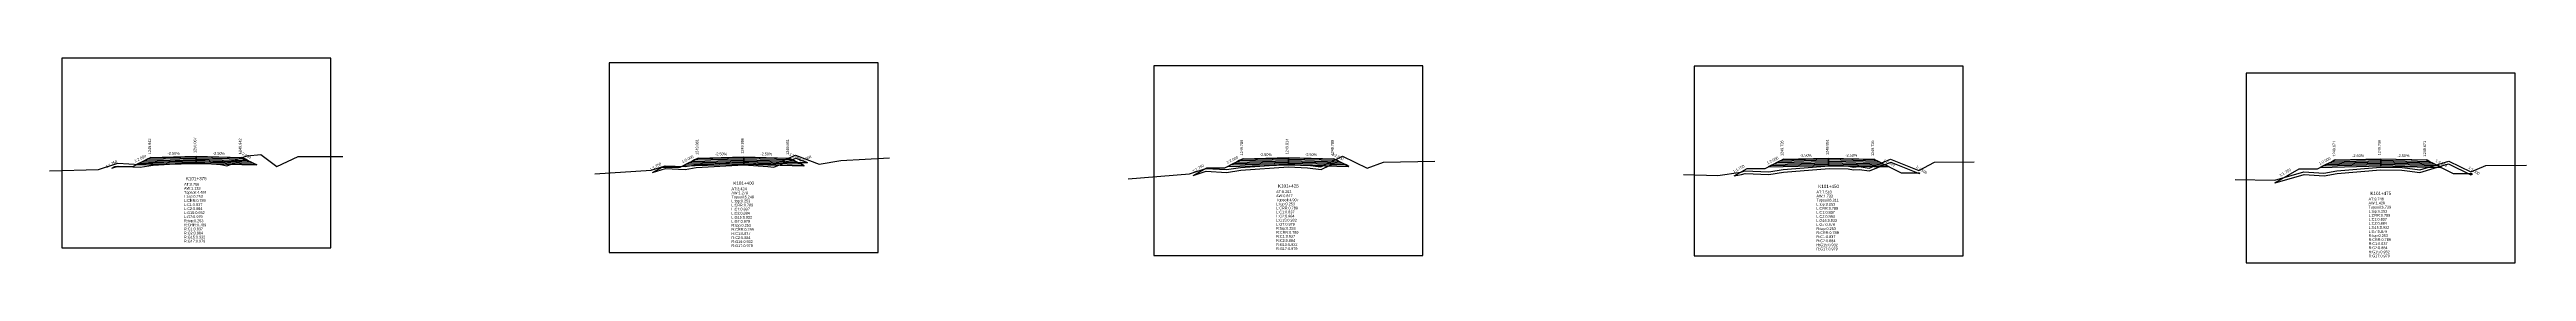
# Model space of a CAD drawing. Extents: x -7 to 78429, y 1189 to 1262.
# Drawn here: x 37985.7 to 38259.2, y 1238.3 to 1260.9 of the extents above; entities that cross this region are included whole.
import ezdxf
from ezdxf.enums import TextEntityAlignment as Align

# ---------------------------------------------------------------- set-up
doc = ezdxf.new("R2010")
doc.units = 0

msp = doc.modelspace()

# ---------------------------------------------------------------- linework, layer by layer
at = {"layer": 'A4_BORDER', "color": 7}
for points in [[(37987.067, 1239.913), (38016.767, 1239.913), (38016.767, 1260.913), (37987.067, 1260.913), (37987.067, 1239.913)], [(38047.511, 1239.407), (38077.211, 1239.407), (38077.211, 1260.407), (38047.511, 1260.407), (38047.511, 1239.407)], [(38107.65, 1239.084), (38137.35, 1239.084), (38137.35, 1260.084), (38107.65, 1260.084), (38107.65, 1239.084)], [(38167.3, 1239.05), (38197, 1239.05), (38197, 1260.05), (38167.3, 1260.05), (38167.3, 1239.05)], [(38228.258, 1238.276), (38257.958, 1238.276), (38257.958, 1259.276), (38228.258, 1259.276), (38228.258, 1238.276)]]:
    msp.add_lwpolyline(points, dxfattribs=at)
at = {"layer": 'CLEAR_GROUND', "color": 8}
for points in [[(38052.304, 1248.257), (38053.717, 1248.713), (38055.907, 1248.611), (38057.11, 1248.827), (38062.382, 1249.117), (38065.018, 1248.944), (38065.671, 1248.838), (38068.101, 1249.862), (38069.389, 1249.375)], [(37992.604, 1248.763), (37993.298, 1248.981), (37995.712, 1248.838), (37997.173, 1249.062), (38002.004, 1249.383), (38004.582, 1249.152), (38004.643, 1249.14), (38005.311, 1249.011), (38007.339, 1249.731)], [(38112.004, 1247.934), (38113.437, 1248.403), (38115.673, 1248.278), (38117.254, 1248.532), (38122.508, 1248.875), (38124.618, 1248.782), (38126.135, 1248.601), (38128.021, 1249.529)], [(38171.704, 1247.9), (38172.526, 1248.027), (38172.923, 1248.139), (38175.562, 1248.045), (38177.152, 1248.313), (38182.222, 1248.711), (38184.306, 1248.668), (38184.877, 1248.553), (38185.507, 1248.612), (38186.661, 1248.441), (38188.998, 1249.409), (38192.127, 1248.151), (38192.202, 1248.192)], [(38231.404, 1247.126), (38231.436, 1247.126), (38234.659, 1248.027), (38236.845, 1247.901), (38238.293, 1248.152), (38243.071, 1248.574), (38245.448, 1248.517), (38246.007, 1248.445), (38247.431, 1248.271), (38250.601, 1249.209), (38253.053, 1247.995), (38253.248, 1248.078)]]:
    msp.add_lwpolyline(points, dxfattribs=at)
at = {"layer": 'DESIGN_ROAD_TRIMMED', "color": 1}
for points in [[(37992.604, 1248.763), (37992.917, 1248.942), (37994.917, 1248.942), (37996.917, 1249.942), (37996.917, 1249.942), (37996.812, 1249.889), (37996.812, 1249.889), (37996.496, 1249.731), (37996.496, 1249.731), (37996.18, 1249.574), (37996.18, 1249.574), (37995.864, 1249.416), (37995.864, 1249.416), (37995.549, 1249.258), (37995.549, 1249.258), (37995.233, 1249.1), (38001.917, 1249.267), (38001.917, 1249.417), (38001.917, 1249.417), (38001.917, 1249.567), (38001.917, 1249.567), (38001.917, 1249.717), (38001.917, 1249.717), (38001.917, 1249.867), (38001.917, 1249.867), (38001.917, 1250.017), (38001.917, 1250.017), (38001.917, 1250.067), (38001.917, 1250.067), (38001.917, 1250.067), (38001.917, 1250.067), (38001.917, 1250.067), (38001.917, 1250.017), (38001.917, 1250.017), (38001.917, 1249.867), (38001.917, 1249.867), (38001.917, 1249.717), (38001.917, 1249.717), (38001.917, 1249.567), (38001.917, 1249.567), (38001.917, 1249.417), (38001.917, 1249.417), (38001.917, 1249.267), (38008.601, 1249.1), (38008.286, 1249.258), (38008.286, 1249.258), (38007.97, 1249.416), (38007.97, 1249.416), (38007.654, 1249.574), (38007.654, 1249.574), (38007.338, 1249.731), (38007.338, 1249.731), (38007.022, 1249.889), (38007.022, 1249.889), (38006.917, 1249.942), (38006.917, 1249.942), (38007.339, 1249.731)], [(38052.304, 1248.257), (38053.361, 1248.861), (38055.361, 1248.861), (38057.361, 1249.861), (38057.361, 1249.861), (38057.256, 1249.808), (38057.256, 1249.808), (38056.94, 1249.65), (38056.94, 1249.65), (38056.625, 1249.493), (38056.625, 1249.493), (38056.309, 1249.335), (38056.309, 1249.335), (38055.993, 1249.177), (38055.993, 1249.177), (38055.677, 1249.019), (38062.361, 1249.186), (38062.361, 1249.336), (38062.361, 1249.336), (38062.361, 1249.486), (38062.361, 1249.486), (38062.361, 1249.636), (38062.361, 1249.636), (38062.361, 1249.786), (38062.361, 1249.786), (38062.361, 1249.936), (38062.361, 1249.936), (38062.361, 1249.986), (38062.361, 1249.986), (38062.361, 1249.986), (38062.361, 1249.986), (38062.361, 1249.986), (38062.361, 1249.936), (38062.361, 1249.936), (38062.361, 1249.786), (38062.361, 1249.786), (38062.361, 1249.636), (38062.361, 1249.636), (38062.361, 1249.486), (38062.361, 1249.486), (38062.361, 1249.336), (38062.361, 1249.336), (38062.361, 1249.186), (38069.046, 1249.019), (38068.73, 1249.177), (38068.73, 1249.177), (38068.414, 1249.335), (38068.414, 1249.335), (38068.098, 1249.493), (38068.098, 1249.493), (38067.783, 1249.65), (38067.783, 1249.65), (38067.467, 1249.808), (38067.467, 1249.808), (38067.361, 1249.861), (38067.361, 1249.861), (38068.361, 1249.361), (38069.361, 1249.361), (38069.389, 1249.375)], [(38112.004, 1247.934), (38113.5, 1248.789), (38115.5, 1248.789), (38117.5, 1249.789), (38117.5, 1249.789), (38117.395, 1249.736), (38117.395, 1249.736), (38117.079, 1249.578), (38117.079, 1249.578), (38116.763, 1249.421), (38116.763, 1249.421), (38116.448, 1249.263), (38116.448, 1249.263), (38116.132, 1249.105), (38116.132, 1249.105), (38115.816, 1248.947), (38122.5, 1249.114), (38122.5, 1249.264), (38122.5, 1249.264), (38122.5, 1249.414), (38122.5, 1249.414), (38122.5, 1249.564), (38122.5, 1249.564), (38122.5, 1249.714), (38122.5, 1249.714), (38122.5, 1249.864), (38122.5, 1249.864), (38122.5, 1249.914), (38122.5, 1249.914), (38122.5, 1249.914), (38122.5, 1249.914), (38122.5, 1249.914), (38122.5, 1249.864), (38122.5, 1249.864), (38122.5, 1249.714), (38122.5, 1249.714), (38122.5, 1249.564), (38122.5, 1249.564), (38122.5, 1249.414), (38122.5, 1249.414), (38122.5, 1249.264), (38122.5, 1249.264), (38122.5, 1249.114), (38129.185, 1248.947), (38128.869, 1249.105), (38128.869, 1249.105), (38128.553, 1249.263), (38128.553, 1249.263), (38128.237, 1249.421), (38128.237, 1249.421), (38127.921, 1249.578), (38127.921, 1249.578), (38127.606, 1249.736), (38127.606, 1249.736), (38127.5, 1249.789), (38127.5, 1249.789), (38128.021, 1249.529)], [(38171.704, 1247.9), (38173.15, 1248.726), (38175.15, 1248.726), (38177.15, 1249.726), (38177.15, 1249.726), (38177.045, 1249.673), (38177.045, 1249.673), (38176.729, 1249.515), (38176.729, 1249.515), (38176.414, 1249.358), (38176.414, 1249.358), (38176.098, 1249.2), (38176.098, 1249.2), (38175.782, 1249.042), (38175.782, 1249.042), (38175.466, 1248.884), (38182.15, 1249.051), (38182.15, 1249.201), (38182.15, 1249.201), (38182.15, 1249.351), (38182.15, 1249.351), (38182.15, 1249.501), (38182.15, 1249.501), (38182.15, 1249.651), (38182.15, 1249.651), (38182.15, 1249.801), (38182.15, 1249.801), (38182.15, 1249.851), (38182.15, 1249.851), (38182.15, 1249.851), (38182.15, 1249.851), (38182.15, 1249.851), (38182.15, 1249.801), (38182.15, 1249.801), (38182.15, 1249.651), (38182.15, 1249.651), (38182.15, 1249.501), (38182.15, 1249.501), (38182.15, 1249.351), (38182.15, 1249.351), (38182.15, 1249.201), (38182.15, 1249.201), (38182.15, 1249.051), (38188.835, 1248.884), (38188.519, 1249.042), (38188.519, 1249.042), (38188.203, 1249.2), (38188.203, 1249.2), (38187.887, 1249.358), (38187.887, 1249.358), (38187.571, 1249.515), (38187.571, 1249.515), (38187.256, 1249.673), (38187.256, 1249.673), (38187.15, 1249.726), (38187.15, 1249.726), (38190.15, 1248.226), (38192.15, 1248.226), (38192.202, 1248.192)], [(38231.404, 1247.126), (38234.108, 1248.671), (38236.108, 1248.671), (38238.108, 1249.671), (38238.108, 1249.671), (38238.003, 1249.618), (38238.003, 1249.618), (38237.687, 1249.46), (38237.687, 1249.46), (38237.371, 1249.303), (38237.371, 1249.303), (38237.055, 1249.145), (38237.055, 1249.145), (38236.74, 1248.987), (38236.74, 1248.987), (38236.424, 1248.829), (38243.108, 1248.996), (38243.108, 1249.146), (38243.108, 1249.146), (38243.108, 1249.296), (38243.108, 1249.296), (38243.108, 1249.446), (38243.108, 1249.446), (38243.108, 1249.596), (38243.108, 1249.596), (38243.108, 1249.746), (38243.108, 1249.746), (38243.108, 1249.796), (38243.108, 1249.796), (38243.108, 1249.796), (38243.108, 1249.796), (38243.108, 1249.796), (38243.108, 1249.746), (38243.108, 1249.746), (38243.108, 1249.596), (38243.108, 1249.596), (38243.108, 1249.446), (38243.108, 1249.446), (38243.108, 1249.296), (38243.108, 1249.296), (38243.108, 1249.146), (38243.108, 1249.146), (38243.108, 1248.996), (38249.792, 1248.829), (38249.477, 1248.987), (38249.477, 1248.987), (38249.161, 1249.145), (38249.161, 1249.145), (38248.845, 1249.303), (38248.845, 1249.303), (38248.529, 1249.46), (38248.529, 1249.46), (38248.213, 1249.618), (38248.213, 1249.618), (38248.108, 1249.671), (38248.108, 1249.671), (38251.108, 1248.171), (38253.108, 1248.171), (38253.248, 1248.078)]]:
    msp.add_lwpolyline(points, dxfattribs=at)
at = {"layer": 'FINISHED_ROAD', "color": 2}
for points in [[(37992.917, 1248.942), (37994.917, 1248.942), (37996.917, 1249.942), (37996.917, 1249.942), (38001.917, 1250.067), (38006.917, 1249.942), (38006.917, 1249.942)], [(38053.361, 1248.861), (38055.361, 1248.861), (38057.361, 1249.861), (38057.361, 1249.861), (38062.361, 1249.986), (38067.361, 1249.861), (38067.361, 1249.861), (38068.361, 1249.361), (38069.361, 1249.361)], [(38113.5, 1248.789), (38115.5, 1248.789), (38117.5, 1249.789), (38117.5, 1249.789), (38122.5, 1249.914), (38127.5, 1249.789), (38127.5, 1249.789)], [(38173.15, 1248.726), (38175.15, 1248.726), (38177.15, 1249.726), (38177.15, 1249.726), (38182.15, 1249.851), (38187.15, 1249.726), (38187.15, 1249.726), (38190.15, 1248.226), (38192.15, 1248.226)], [(38234.108, 1248.671), (38236.108, 1248.671), (38238.108, 1249.671), (38238.108, 1249.671), (38243.108, 1249.796), (38248.108, 1249.671), (38248.108, 1249.671), (38251.108, 1248.171), (38253.108, 1248.171)]]:
    msp.add_lwpolyline(points, dxfattribs=at)
at = {"layer": 'LAYER_0', "color": 4}
for points in [[(37996.917, 1249.942), (37996.812, 1249.889), (38001.917, 1250.017), (38001.917, 1250.067)], [(38057.361, 1249.861), (38057.256, 1249.808), (38062.361, 1249.936), (38062.361, 1249.986)], [(38117.5, 1249.789), (38117.395, 1249.736), (38122.5, 1249.864), (38122.5, 1249.914)], [(38177.15, 1249.726), (38177.045, 1249.673), (38182.15, 1249.801), (38182.15, 1249.851)], [(38238.108, 1249.671), (38238.003, 1249.618), (38243.108, 1249.746), (38243.108, 1249.796)]]:
    msp.add_lwpolyline(points, dxfattribs=at)
at = {"layer": 'LAYER_1', "color": 4}
for points in [[(37996.812, 1249.889), (37996.496, 1249.731), (38001.917, 1249.867), (38001.917, 1250.017)], [(38057.256, 1249.808), (38056.94, 1249.65), (38062.361, 1249.786), (38062.361, 1249.936)], [(38117.395, 1249.736), (38117.079, 1249.578), (38122.5, 1249.714), (38122.5, 1249.864)], [(38177.045, 1249.673), (38176.729, 1249.515), (38182.15, 1249.651), (38182.15, 1249.801)], [(38238.003, 1249.618), (38237.687, 1249.46), (38243.108, 1249.596), (38243.108, 1249.746)]]:
    msp.add_lwpolyline(points, dxfattribs=at)
at = {"layer": 'LAYER_10', "color": 6}
for points in [[(38007.97, 1249.416), (38008.286, 1249.258), (38001.917, 1249.417), (38001.917, 1249.567)], [(38068.414, 1249.335), (38068.73, 1249.177), (38062.361, 1249.336), (38062.361, 1249.486)], [(38128.553, 1249.263), (38128.869, 1249.105), (38122.5, 1249.264), (38122.5, 1249.414)], [(38188.203, 1249.2), (38188.519, 1249.042), (38182.15, 1249.201), (38182.15, 1249.351)], [(38249.161, 1249.145), (38249.477, 1248.987), (38243.108, 1249.146), (38243.108, 1249.296)]]:
    msp.add_lwpolyline(points, dxfattribs=at)
at = {"layer": 'LAYER_11', "color": 6}
for points in [[(38008.286, 1249.258), (38008.601, 1249.1), (38001.917, 1249.267), (38001.917, 1249.417)], [(38068.73, 1249.177), (38069.046, 1249.019), (38062.361, 1249.186), (38062.361, 1249.336)], [(38128.869, 1249.105), (38129.185, 1248.947), (38122.5, 1249.114), (38122.5, 1249.264)], [(38188.519, 1249.042), (38188.835, 1248.884), (38182.15, 1249.051), (38182.15, 1249.201)], [(38249.477, 1248.987), (38249.792, 1248.829), (38243.108, 1248.996), (38243.108, 1249.146)]]:
    msp.add_lwpolyline(points, dxfattribs=at)
at = {"layer": 'LAYER_2', "color": 4}
for points in [[(37996.496, 1249.731), (37996.18, 1249.574), (38001.917, 1249.717), (38001.917, 1249.867)], [(38056.94, 1249.65), (38056.625, 1249.493), (38062.361, 1249.636), (38062.361, 1249.786)], [(38117.079, 1249.578), (38116.763, 1249.421), (38122.5, 1249.564), (38122.5, 1249.714)], [(38176.729, 1249.515), (38176.414, 1249.358), (38182.15, 1249.501), (38182.15, 1249.651)], [(38237.687, 1249.46), (38237.371, 1249.303), (38243.108, 1249.446), (38243.108, 1249.596)]]:
    msp.add_lwpolyline(points, dxfattribs=at)
at = {"layer": 'LAYER_3', "color": 4}
for points in [[(37996.18, 1249.574), (37995.864, 1249.416), (38001.917, 1249.567), (38001.917, 1249.717)], [(38056.625, 1249.493), (38056.309, 1249.335), (38062.361, 1249.486), (38062.361, 1249.636)], [(38116.763, 1249.421), (38116.448, 1249.263), (38122.5, 1249.414), (38122.5, 1249.564)], [(38176.414, 1249.358), (38176.098, 1249.2), (38182.15, 1249.351), (38182.15, 1249.501)], [(38237.371, 1249.303), (38237.055, 1249.145), (38243.108, 1249.296), (38243.108, 1249.446)]]:
    msp.add_lwpolyline(points, dxfattribs=at)
at = {"layer": 'LAYER_4', "color": 4}
for points in [[(37995.864, 1249.416), (37995.549, 1249.258), (38001.917, 1249.417), (38001.917, 1249.567)], [(38056.309, 1249.335), (38055.993, 1249.177), (38062.361, 1249.336), (38062.361, 1249.486)], [(38116.448, 1249.263), (38116.132, 1249.105), (38122.5, 1249.264), (38122.5, 1249.414)], [(38176.098, 1249.2), (38175.782, 1249.042), (38182.15, 1249.201), (38182.15, 1249.351)], [(38237.055, 1249.145), (38236.74, 1248.987), (38243.108, 1249.146), (38243.108, 1249.296)]]:
    msp.add_lwpolyline(points, dxfattribs=at)
at = {"layer": 'LAYER_5', "color": 4}
for points in [[(37995.549, 1249.258), (37995.233, 1249.1), (38001.917, 1249.267), (38001.917, 1249.417)], [(38055.993, 1249.177), (38055.677, 1249.019), (38062.361, 1249.186), (38062.361, 1249.336)], [(38116.132, 1249.105), (38115.816, 1248.947), (38122.5, 1249.114), (38122.5, 1249.264)], [(38175.782, 1249.042), (38175.466, 1248.884), (38182.15, 1249.051), (38182.15, 1249.201)], [(38236.74, 1248.987), (38236.424, 1248.829), (38243.108, 1248.996), (38243.108, 1249.146)]]:
    msp.add_lwpolyline(points, dxfattribs=at)
at = {"layer": 'LAYER_6', "color": 6}
for points in [[(38006.917, 1249.942), (38007.022, 1249.889), (38001.917, 1250.017), (38001.917, 1250.067)], [(38067.361, 1249.861), (38067.467, 1249.808), (38062.361, 1249.936), (38062.361, 1249.986)], [(38127.5, 1249.789), (38127.606, 1249.736), (38122.5, 1249.864), (38122.5, 1249.914)], [(38187.15, 1249.726), (38187.256, 1249.673), (38182.15, 1249.801), (38182.15, 1249.851)], [(38248.108, 1249.671), (38248.213, 1249.618), (38243.108, 1249.746), (38243.108, 1249.796)]]:
    msp.add_lwpolyline(points, dxfattribs=at)
at = {"layer": 'LAYER_7', "color": 6}
for points in [[(38007.022, 1249.889), (38007.338, 1249.731), (38001.917, 1249.867), (38001.917, 1250.017)], [(38067.467, 1249.808), (38067.783, 1249.65), (38062.361, 1249.786), (38062.361, 1249.936)], [(38127.606, 1249.736), (38127.921, 1249.578), (38122.5, 1249.714), (38122.5, 1249.864)], [(38187.256, 1249.673), (38187.571, 1249.515), (38182.15, 1249.651), (38182.15, 1249.801)], [(38248.213, 1249.618), (38248.529, 1249.46), (38243.108, 1249.596), (38243.108, 1249.746)]]:
    msp.add_lwpolyline(points, dxfattribs=at)
at = {"layer": 'LAYER_8', "color": 6}
for points in [[(38007.338, 1249.731), (38007.654, 1249.574), (38001.917, 1249.717), (38001.917, 1249.867)], [(38067.783, 1249.65), (38068.098, 1249.493), (38062.361, 1249.636), (38062.361, 1249.786)], [(38127.921, 1249.578), (38128.237, 1249.421), (38122.5, 1249.564), (38122.5, 1249.714)], [(38187.571, 1249.515), (38187.887, 1249.358), (38182.15, 1249.501), (38182.15, 1249.651)], [(38248.529, 1249.46), (38248.845, 1249.303), (38243.108, 1249.446), (38243.108, 1249.596)]]:
    msp.add_lwpolyline(points, dxfattribs=at)
at = {"layer": 'LAYER_9', "color": 6}
for points in [[(38007.654, 1249.574), (38007.97, 1249.416), (38001.917, 1249.567), (38001.917, 1249.717)], [(38068.098, 1249.493), (38068.414, 1249.335), (38062.361, 1249.486), (38062.361, 1249.636)], [(38128.237, 1249.421), (38128.553, 1249.263), (38122.5, 1249.414), (38122.5, 1249.564)], [(38187.887, 1249.358), (38188.203, 1249.2), (38182.15, 1249.351), (38182.15, 1249.501)], [(38248.845, 1249.303), (38249.161, 1249.145), (38243.108, 1249.296), (38243.108, 1249.446)]]:
    msp.add_lwpolyline(points, dxfattribs=at)
at = {"layer": 'NATURAL_GROUND', "color": 3}
for points in [[(37985.719, 1248.455), (37991.12, 1248.611), (37993.261, 1249.284), (37995.698, 1249.139), (37997.14, 1249.361), (38002.007, 1249.684), (38004.626, 1249.45), (38004.701, 1249.434), (38005.288, 1249.321), (38007.533, 1250.118), (38009.051, 1250.252), (38010.816, 1248.917), (38013.168, 1250.05), (38018.086, 1250.054)], [(38045.942, 1248.134), (38052.154, 1248.524), (38053.676, 1249.016), (38055.887, 1248.912), (38057.075, 1249.126), (38062.383, 1249.417), (38065.051, 1249.243), (38065.633, 1249.148), (38068.095, 1250.185), (38070.698, 1249.2), (38073.077, 1249.583), (38078.473, 1249.895)], [(38104.81, 1247.548), (38111.577, 1248.11), (38113.397, 1248.705), (38115.657, 1248.58), (38117.22, 1248.83), (38122.505, 1249.175), (38124.642, 1249.081), (38126.082, 1248.91), (38128.461, 1250.08), (38131.187, 1248.737), (38133.003, 1249.41), (38138.675, 1249.509)], [(38166.113, 1248.054), (38169.921, 1247.928), (38172.462, 1248.32), (38172.886, 1248.441), (38175.542, 1248.346), (38177.115, 1248.611), (38182.213, 1249.011), (38184.339, 1248.967), (38184.893, 1248.856), (38185.515, 1248.914), (38186.622, 1248.749), (38188.996, 1249.733), (38192.107, 1248.482), (38193.827, 1249.427), (38198.222, 1249.453)], [(38227.017, 1247.481), (38231.397, 1247.426), (38234.626, 1248.329), (38236.828, 1248.203), (38238.254, 1248.449), (38243.061, 1248.874), (38245.471, 1248.816), (38246.044, 1248.743), (38247.406, 1248.576), (38250.629, 1249.53), (38253.062, 1248.325), (38254.721, 1249.031), (38259.194, 1249.061)]]:
    msp.add_lwpolyline(points, dxfattribs=at)
at = {"layer": 'STRUCTURE_LEFT', "color": 4}
for points in [[(37996.917, 1249.942), (37996.812, 1249.889), (37996.812, 1249.889), (37996.496, 1249.731), (37996.496, 1249.731), (37996.18, 1249.574), (37996.18, 1249.574), (37995.864, 1249.416), (37995.864, 1249.416), (37995.549, 1249.258), (37995.549, 1249.258), (37995.233, 1249.1), (38001.917, 1249.267), (38001.917, 1249.417), (38001.917, 1249.417), (38001.917, 1249.567), (38001.917, 1249.567), (38001.917, 1249.717), (38001.917, 1249.717), (38001.917, 1249.867), (38001.917, 1249.867), (38001.917, 1250.017), (38001.917, 1250.017), (38001.917, 1250.067), (38001.917, 1250.067)], [(38057.361, 1249.861), (38057.256, 1249.808), (38057.256, 1249.808), (38056.94, 1249.65), (38056.94, 1249.65), (38056.625, 1249.493), (38056.625, 1249.493), (38056.309, 1249.335), (38056.309, 1249.335), (38055.993, 1249.177), (38055.993, 1249.177), (38055.677, 1249.019), (38062.361, 1249.186), (38062.361, 1249.336), (38062.361, 1249.336), (38062.361, 1249.486), (38062.361, 1249.486), (38062.361, 1249.636), (38062.361, 1249.636), (38062.361, 1249.786), (38062.361, 1249.786), (38062.361, 1249.936), (38062.361, 1249.936), (38062.361, 1249.986), (38062.361, 1249.986)], [(38117.5, 1249.789), (38117.395, 1249.736), (38117.395, 1249.736), (38117.079, 1249.578), (38117.079, 1249.578), (38116.763, 1249.421), (38116.763, 1249.421), (38116.448, 1249.263), (38116.448, 1249.263), (38116.132, 1249.105), (38116.132, 1249.105), (38115.816, 1248.947), (38122.5, 1249.114), (38122.5, 1249.264), (38122.5, 1249.264), (38122.5, 1249.414), (38122.5, 1249.414), (38122.5, 1249.564), (38122.5, 1249.564), (38122.5, 1249.714), (38122.5, 1249.714), (38122.5, 1249.864), (38122.5, 1249.864), (38122.5, 1249.914), (38122.5, 1249.914)], [(38177.15, 1249.726), (38177.045, 1249.673), (38177.045, 1249.673), (38176.729, 1249.515), (38176.729, 1249.515), (38176.414, 1249.358), (38176.414, 1249.358), (38176.098, 1249.2), (38176.098, 1249.2), (38175.782, 1249.042), (38175.782, 1249.042), (38175.466, 1248.884), (38182.15, 1249.051), (38182.15, 1249.201), (38182.15, 1249.201), (38182.15, 1249.351), (38182.15, 1249.351), (38182.15, 1249.501), (38182.15, 1249.501), (38182.15, 1249.651), (38182.15, 1249.651), (38182.15, 1249.801), (38182.15, 1249.801), (38182.15, 1249.851), (38182.15, 1249.851)], [(38238.108, 1249.671), (38238.003, 1249.618), (38238.003, 1249.618), (38237.687, 1249.46), (38237.687, 1249.46), (38237.371, 1249.303), (38237.371, 1249.303), (38237.055, 1249.145), (38237.055, 1249.145), (38236.74, 1248.987), (38236.74, 1248.987), (38236.424, 1248.829), (38243.108, 1248.996), (38243.108, 1249.146), (38243.108, 1249.146), (38243.108, 1249.296), (38243.108, 1249.296), (38243.108, 1249.446), (38243.108, 1249.446), (38243.108, 1249.596), (38243.108, 1249.596), (38243.108, 1249.746), (38243.108, 1249.746), (38243.108, 1249.796), (38243.108, 1249.796)]]:
    msp.add_lwpolyline(points, dxfattribs=at)
at = {"layer": 'STRUCTURE_RIGHT', "color": 6}
for points in [[(38001.917, 1250.067), (38001.917, 1250.067), (38001.917, 1250.017), (38001.917, 1250.017), (38001.917, 1249.867), (38001.917, 1249.867), (38001.917, 1249.717), (38001.917, 1249.717), (38001.917, 1249.567), (38001.917, 1249.567), (38001.917, 1249.417), (38001.917, 1249.417), (38001.917, 1249.267), (38008.601, 1249.1), (38008.286, 1249.258), (38008.286, 1249.258), (38007.97, 1249.416), (38007.97, 1249.416), (38007.654, 1249.574), (38007.654, 1249.574), (38007.338, 1249.731), (38007.338, 1249.731), (38007.022, 1249.889), (38007.022, 1249.889), (38006.917, 1249.942)], [(38062.361, 1249.986), (38062.361, 1249.986), (38062.361, 1249.936), (38062.361, 1249.936), (38062.361, 1249.786), (38062.361, 1249.786), (38062.361, 1249.636), (38062.361, 1249.636), (38062.361, 1249.486), (38062.361, 1249.486), (38062.361, 1249.336), (38062.361, 1249.336), (38062.361, 1249.186), (38069.046, 1249.019), (38068.73, 1249.177), (38068.73, 1249.177), (38068.414, 1249.335), (38068.414, 1249.335), (38068.098, 1249.493), (38068.098, 1249.493), (38067.783, 1249.65), (38067.783, 1249.65), (38067.467, 1249.808), (38067.467, 1249.808), (38067.361, 1249.861)], [(38122.5, 1249.914), (38122.5, 1249.914), (38122.5, 1249.864), (38122.5, 1249.864), (38122.5, 1249.714), (38122.5, 1249.714), (38122.5, 1249.564), (38122.5, 1249.564), (38122.5, 1249.414), (38122.5, 1249.414), (38122.5, 1249.264), (38122.5, 1249.264), (38122.5, 1249.114), (38129.185, 1248.947), (38128.869, 1249.105), (38128.869, 1249.105), (38128.553, 1249.263), (38128.553, 1249.263), (38128.237, 1249.421), (38128.237, 1249.421), (38127.921, 1249.578), (38127.921, 1249.578), (38127.606, 1249.736), (38127.606, 1249.736), (38127.5, 1249.789)], [(38182.15, 1249.851), (38182.15, 1249.851), (38182.15, 1249.801), (38182.15, 1249.801), (38182.15, 1249.651), (38182.15, 1249.651), (38182.15, 1249.501), (38182.15, 1249.501), (38182.15, 1249.351), (38182.15, 1249.351), (38182.15, 1249.201), (38182.15, 1249.201), (38182.15, 1249.051), (38188.835, 1248.884), (38188.519, 1249.042), (38188.519, 1249.042), (38188.203, 1249.2), (38188.203, 1249.2), (38187.887, 1249.358), (38187.887, 1249.358), (38187.571, 1249.515), (38187.571, 1249.515), (38187.256, 1249.673), (38187.256, 1249.673), (38187.15, 1249.726)], [(38243.108, 1249.796), (38243.108, 1249.796), (38243.108, 1249.746), (38243.108, 1249.746), (38243.108, 1249.596), (38243.108, 1249.596), (38243.108, 1249.446), (38243.108, 1249.446), (38243.108, 1249.296), (38243.108, 1249.296), (38243.108, 1249.146), (38243.108, 1249.146), (38243.108, 1248.996), (38249.792, 1248.829), (38249.477, 1248.987), (38249.477, 1248.987), (38249.161, 1249.145), (38249.161, 1249.145), (38248.845, 1249.303), (38248.845, 1249.303), (38248.529, 1249.46), (38248.529, 1249.46), (38248.213, 1249.618), (38248.213, 1249.618), (38248.108, 1249.671)]]:
    msp.add_lwpolyline(points, dxfattribs=at)

# ---------------------------------------------------------------- texts
at = {"layer": 'INFO_TEXT'}
for s, p in [('AT:0.706', (38000.567, 1246.813)), ('AW:1.133', (38000.567, 1246.363)), ('Topsoil:4.484', (38000.567, 1245.913)), ('L:top:0.253', (38000.567, 1245.463)), ('L:CRR:0.789', (38000.567, 1245.013)), ('L:C1:0.837', (38000.567, 1244.563)), ('L:C2:0.884', (38000.567, 1244.113)), ('AT:2.424', (38061.011, 1246.307)), ('AW:1.279', (38061.011, 1245.857)), ('Topsoil:5.249', (38061.011, 1245.407)), ('L:top:0.253', (38061.011, 1244.957)), ('L:CRR:0.789', (38061.011, 1244.507)), ('L:C1:0.837', (38061.011, 1244.057)), ('AT:5.202', (38121.15, 1245.984)), ('AW:0.617', (38121.15, 1245.534)), ('Topsoil:4.907', (38121.15, 1245.084)), ('L:top:0.253', (38121.15, 1244.634)), ('L:CRR:0.789', (38121.15, 1244.184)), ('AT:7.518', (38180.8, 1245.95)), ('AW:1.733', (38180.8, 1245.5)), ('Topsoil:6.311', (38180.8, 1245.05)), ('L:top:0.253', (38180.8, 1244.6)), ('L:CRR:0.789', (38180.8, 1244.15)), ('AT:9.746', (38241.758, 1245.176)), ('AW:1.428', (38241.758, 1244.726)), ('Topsoil:6.739', (38241.758, 1244.276)), ('L:G15:0.932', (38000.567, 1243.663)), ('L:G7:0.979', (38000.567, 1243.213)), ('R:top:0.253', (38000.567, 1242.763)), ('R:CRR:0.789', (38000.567, 1242.313)), ('R:C1:0.837', (38000.567, 1241.863)), ('R:C2:0.884', (38000.567, 1241.413)), ('L:C2:0.884', (38061.011, 1243.607)), ('L:G15:0.932', (38061.011, 1243.157)), ('L:G7:0.979', (38061.011, 1242.707)), ('R:top:0.253', (38061.011, 1242.257)), ('R:CRR:0.789', (38061.011, 1241.807)), ('R:C1:0.837', (38061.011, 1241.357)), ('L:C1:0.837', (38121.15, 1243.734)), ('L:C2:0.884', (38121.15, 1243.284)), ('L:G15:0.932', (38121.15, 1242.834)), ('L:G7:0.979', (38121.15, 1242.384)), ('R:top:0.253', (38121.15, 1241.934)), ('R:CRR:0.789', (38121.15, 1241.484)), ('L:C1:0.837', (38180.8, 1243.7)), ('L:C2:0.884', (38180.8, 1243.25)), ('L:G15:0.932', (38180.8, 1242.8)), ('L:G7:0.979', (38180.8, 1242.35)), ('R:top:0.253', (38180.8, 1241.9)), ('R:CRR:0.789', (38180.8, 1241.45)), ('L:top:0.253', (38241.758, 1243.826)), ('L:CRR:0.789', (38241.758, 1243.376)), ('L:C1:0.837', (38241.758, 1242.926)), ('L:C2:0.884', (38241.758, 1242.476)), ('L:G15:0.932', (38241.758, 1242.026)), ('L:G7:0.979', (38241.758, 1241.576)), ('R:G15:0.932', (38000.567, 1240.963)), ('R:G17:0.979', (38000.567, 1240.513)), ('R:C2:0.884', (38061.011, 1240.907)), ('R:G15:0.932', (38061.011, 1240.457)), ('R:G17:0.979', (38061.011, 1240.007)), ('R:C1:0.837', (38121.15, 1241.034)), ('R:C2:0.884', (38121.15, 1240.584)), ('R:G15:0.932', (38121.15, 1240.134)), ('R:G17:0.979', (38121.15, 1239.684)), ('R:C1:0.837', (38180.8, 1241)), ('R:C2:0.884', (38180.8, 1240.55)), ('R:G15:0.932', (38180.8, 1240.1)), ('R:G17:0.979', (38180.8, 1239.65)), ('R:top:0.253', (38241.758, 1241.126)), ('R:CRR:0.789', (38241.758, 1240.676)), ('R:C1:0.837', (38241.758, 1240.226)), ('R:C2:0.884', (38241.758, 1239.776)), ('R:G15:0.932', (38241.758, 1239.326)), ('R:G17:0.979', (38241.758, 1238.876))]:
    msp.add_text(s, height=0.3, dxfattribs=at).set_placement(p)
at = {"layer": 'LEFT_TEXT_H'}
for s, p in [('1249.942', (37996.917, 1250.302)), ('1249.861', (38057.361, 1250.221)), ('1249.789', (38117.5, 1250.149)), ('1249.726', (38177.15, 1250.086)), ('1249.671', (38238.108, 1250.031))]:
    msp.add_text(s, height=0.3, rotation=90, dxfattribs=at).set_placement(p)
at = {"layer": 'POINT_TEXT_H'}
for s, p in [('1250.067', (38001.917, 1250.427)), ('1249.986', (38062.361, 1250.346)), ('1249.914', (38122.5, 1250.274)), ('1249.851', (38182.15, 1250.211)), ('1249.796', (38243.108, 1250.156))]:
    msp.add_text(s, height=0.3, rotation=90, dxfattribs=at).set_placement(p)
at = {"layer": 'RIGHT_TEXT_H'}
for s, p in [('1249.942', (38006.917, 1250.302)), ('1249.861', (38067.361, 1250.221)), ('1249.789', (38127.5, 1250.149)), ('1249.726', (38187.15, 1250.086)), ('1249.671', (38248.108, 1250.031))]:
    msp.add_text(s, height=0.3, rotation=90, dxfattribs=at).set_placement(p)
at = {"layer": 'SLOPE_left'}
for s, rotation, p in [('1:2.000', 26.565, (37995.837, 1249.603)), ('1:2.000', 26.565, (38056.281, 1249.522)), ('1:2.000', 26.565, (38116.42, 1249.45)), ('1:2.000', 26.565, (38176.07, 1249.387)), ('1:2.000', 26.565, (38237.028, 1249.332)), ('1:1.750', 29.745, (37992.671, 1249.009)), ('1:1.750', 29.745, (38052.744, 1248.715)), ('1:1.750', 29.745, (38112.663, 1248.518)), ('1:1.750', 29.745, (38172.338, 1248.469)), ('1:1.750', 29.745, (38232.667, 1248.055))]:
    msp.add_text(s, height=0.3, rotation=rotation, dxfattribs=at).set_placement(p, align=Align.BOTTOM_CENTER)
at = {"layer": 'SLOPE_right'}
for s, rotation, p in [('1:2.000', -26.565, (38007.209, 1249.997)), ('1:2.000', -26.565, (38067.942, 1249.772)), ('1:2.000', 26.565, (38069.295, 1249.529)), ('1:2.000', -26.565, (38127.841, 1249.82)), ('1:2.000', -26.565, (38188.731, 1249.137)), ('1:1.500', -33.69, (38192.276, 1248.359)), ('1:2.000', -26.565, (38249.689, 1249.082)), ('1:1.500', -33.69, (38253.278, 1248.274))]:
    msp.add_text(s, height=0.3, rotation=rotation, dxfattribs=at).set_placement(p, align=Align.BOTTOM_CENTER)
at = {"layer": 'SLOPE_TEXT'}
for p in [(37999.417, 1250.245), (38004.417, 1250.245), (38059.861, 1250.164), (38064.861, 1250.164), (38120, 1250.091), (38125, 1250.091), (38179.65, 1250.029), (38184.65, 1250.029), (38240.608, 1249.974), (38245.608, 1249.974)]:
    msp.add_text('-2.50%', height=0.3, dxfattribs=at).set_placement(p, align=Align.CENTER)
at = {"layer": 'STATION_TITLE'}
for s, p in [('K101+375', (38001.917, 1247.413)), ('K101+400', (38062.361, 1246.907)), ('K101+425', (38122.5, 1246.584)), ('K101+450', (38182.15, 1246.55)), ('K101+475', (38243.108, 1245.776))]:
    msp.add_text(s, height=0.36, dxfattribs=at).set_placement(p, align=Align.CENTER)

doc.saveas('drawing.dxf')
